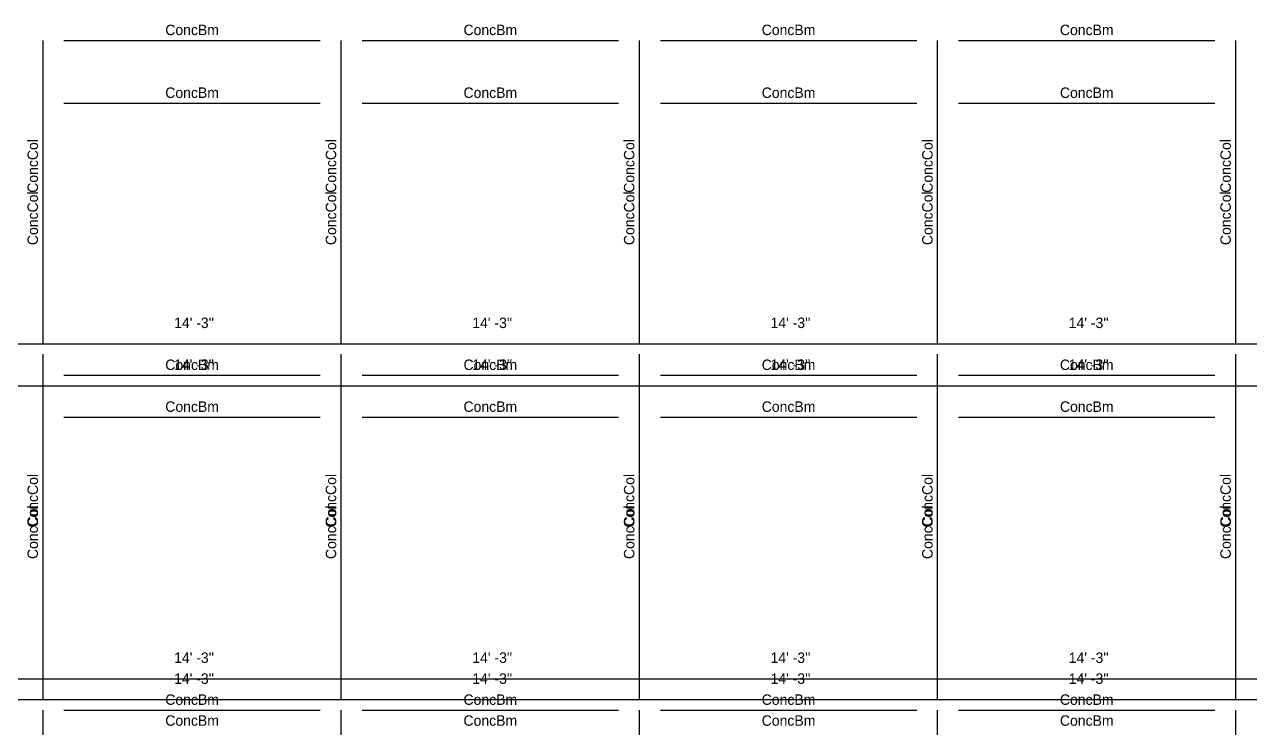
# Model space of a CAD drawing. Extents: x -38 to 2998, y -195 to 11529.
# Drawn here: x 734 to 1437, y 181 to 585 of the extents above; entities that cross this region are included whole.
import ezdxf
from ezdxf.enums import TextEntityAlignment as Align

# ---------------------------------------------------------------- set-up
doc = ezdxf.new("R2010")
doc.units = 0
doc.header["$MEASUREMENT"] = 0
doc.layers.get('0').update_dxf_attribs({"linetype": 'CONTINUOUS'})
for name, color, linetype in [('CENTERLINES', 7, 'CONTINUOUS'), ('DIMENSIONS', 4, 'CONTINUOUS'), ('TEXT', 5, 'CONTINUOUS')]:
    doc.layers.add(name, color=color, linetype=linetype)
doc.dimstyles.get("Standard").update_dxf_attribs({"dimtxt": 0.18, "dimasz": 0.18, "dimexe": 0.18, "dimexo": 0.0625, "dimgap": 0.09, "dimtad": 0, "dimtih": 1, "dimtoh": 1, "dimdec": 4, "dimzin": 0, "dimtxsty": 'STANDARD', "dimcen": 0.09, "dimazin": 3, "dimtfac": 1, "dimtdec": 4, "dimtofl": 0, "dimtmove": 0, "dimatfit": 3, "dimtolj": 1, "dimtzin": 0})

# ---------------------------------------------------------------- blocks, each defined once
blk = doc.blocks.new('*D1975')
at = {"color": 1, "linetype": 'BYBLOCK'}
for points in [[(578.73, 214.77), (577.67, 213.71), (570.25, 206.29), (569.19, 205.23)], [(749.73, 214.77), (748.67, 213.71), (741.25, 206.29), (740.19, 205.23)]]:
    blk.add_solid(points, dxfattribs=at)
at = {"layer": 'DIMENSIONS', "color": 9, "linetype": 'BYBLOCK'}
for p, q in [((573.96, 210), (573.96, 228)), ((744.96, 210), (744.96, 228))]:
    blk.add_line(p, q, dxfattribs=at)
at = {"layer": 'DIMENSIONS', "color": 0, "linetype": 'BYBLOCK'}
blk.add_line((573.96, 210), (744.96, 210), dxfattribs=at)
at = {"layer": 'DIMENSIONS', "color": 0, "linetype": 'BYBLOCK', "insert": (659.46, 222), "char_height": 6, "attachment_point": 5}
blk.add_mtext("\\A1; 14' -3''", dxfattribs=at)
blk = doc.blocks.new('*D1976')
at = {"color": 1, "linetype": 'BYBLOCK'}
for points in [[(749.73, 214.77), (748.67, 213.71), (741.25, 206.29), (740.19, 205.23)], [(920.73, 214.77), (919.67, 213.71), (912.25, 206.29), (911.19, 205.23)]]:
    blk.add_solid(points, dxfattribs=at)
at = {"layer": 'DIMENSIONS', "color": 9, "linetype": 'BYBLOCK'}
for p, q in [((744.96, 210), (744.96, 228)), ((915.96, 210), (915.96, 228))]:
    blk.add_line(p, q, dxfattribs=at)
at = {"layer": 'DIMENSIONS', "color": 0, "linetype": 'BYBLOCK'}
blk.add_line((744.96, 210), (915.96, 210), dxfattribs=at)
at = {"layer": 'DIMENSIONS', "color": 0, "linetype": 'BYBLOCK', "insert": (830.46, 222), "char_height": 6, "attachment_point": 5}
blk.add_mtext("\\A1; 14' -3''", dxfattribs=at)
blk = doc.blocks.new('*D1977')
at = {"color": 1, "linetype": 'BYBLOCK'}
for points in [[(920.73, 214.77), (919.67, 213.71), (912.25, 206.29), (911.19, 205.23)], [(1091.73, 214.77), (1090.67, 213.71), (1083.25, 206.29), (1082.19, 205.23)]]:
    blk.add_solid(points, dxfattribs=at)
at = {"layer": 'DIMENSIONS', "color": 9, "linetype": 'BYBLOCK'}
for p, q in [((915.96, 210), (915.96, 228)), ((1086.96, 210), (1086.96, 228))]:
    blk.add_line(p, q, dxfattribs=at)
at = {"layer": 'DIMENSIONS', "color": 0, "linetype": 'BYBLOCK'}
blk.add_line((915.96, 210), (1086.96, 210), dxfattribs=at)
at = {"layer": 'DIMENSIONS', "color": 0, "linetype": 'BYBLOCK', "insert": (1001.46, 222), "char_height": 6, "attachment_point": 5}
blk.add_mtext("\\A1; 14' -3''", dxfattribs=at)
blk = doc.blocks.new('*D1978')
at = {"color": 1, "linetype": 'BYBLOCK'}
for points in [[(1091.73, 214.77), (1090.67, 213.71), (1083.25, 206.29), (1082.19, 205.23)], [(1262.73, 214.77), (1261.67, 213.71), (1254.25, 206.29), (1253.19, 205.23)]]:
    blk.add_solid(points, dxfattribs=at)
at = {"layer": 'DIMENSIONS', "color": 9, "linetype": 'BYBLOCK'}
for p, q in [((1086.96, 210), (1086.96, 228)), ((1257.96, 210), (1257.96, 228))]:
    blk.add_line(p, q, dxfattribs=at)
at = {"layer": 'DIMENSIONS', "color": 0, "linetype": 'BYBLOCK'}
blk.add_line((1086.96, 210), (1257.96, 210), dxfattribs=at)
at = {"layer": 'DIMENSIONS', "color": 0, "linetype": 'BYBLOCK', "insert": (1172.46, 222), "char_height": 6, "attachment_point": 5}
blk.add_mtext("\\A1; 14' -3''", dxfattribs=at)
blk = doc.blocks.new('*D1979')
at = {"color": 1, "linetype": 'BYBLOCK'}
for points in [[(1262.73, 214.77), (1261.67, 213.71), (1254.25, 206.29), (1253.19, 205.23)], [(1433.73, 214.77), (1432.67, 213.71), (1425.25, 206.29), (1424.19, 205.23)]]:
    blk.add_solid(points, dxfattribs=at)
at = {"layer": 'DIMENSIONS', "color": 9, "linetype": 'BYBLOCK'}
for p, q in [((1257.96, 210), (1257.96, 228)), ((1428.96, 210), (1428.96, 228))]:
    blk.add_line(p, q, dxfattribs=at)
at = {"layer": 'DIMENSIONS', "color": 0, "linetype": 'BYBLOCK'}
blk.add_line((1257.96, 210), (1428.96, 210), dxfattribs=at)
at = {"layer": 'DIMENSIONS', "color": 0, "linetype": 'BYBLOCK', "insert": (1343.46, 222), "char_height": 6, "attachment_point": 5}
blk.add_mtext("\\A1; 14' -3''", dxfattribs=at)
blk = doc.blocks.new('*D1980')
at = {"color": 1, "linetype": 'BYBLOCK'}
for points in [[(1433.73, 214.77), (1432.67, 213.71), (1425.25, 206.29), (1424.19, 205.23)], [(1604.73, 214.77), (1603.67, 213.71), (1596.25, 206.29), (1595.19, 205.23)]]:
    blk.add_solid(points, dxfattribs=at)
at = {"layer": 'DIMENSIONS', "color": 9, "linetype": 'BYBLOCK'}
for p, q in [((1428.96, 210), (1428.96, 228)), ((1599.96, 210), (1599.96, 228))]:
    blk.add_line(p, q, dxfattribs=at)
at = {"layer": 'DIMENSIONS', "color": 0, "linetype": 'BYBLOCK'}
blk.add_line((1428.96, 210), (1599.96, 210), dxfattribs=at)
at = {"layer": 'DIMENSIONS', "color": 0, "linetype": 'BYBLOCK', "insert": (1514.46, 222), "char_height": 6, "attachment_point": 5}
blk.add_mtext("\\A1; 14' -3''", dxfattribs=at)
blk = doc.blocks.new('*D1996')
at = {"color": 1, "linetype": 'BYBLOCK'}
for points in [[(578.73, 406.77), (577.67, 405.71), (570.25, 398.29), (569.19, 397.23)], [(749.73, 406.77), (748.67, 405.71), (741.25, 398.29), (740.19, 397.23)]]:
    blk.add_solid(points, dxfattribs=at)
at = {"layer": 'DIMENSIONS', "color": 9, "linetype": 'BYBLOCK'}
for p, q in [((573.96, 402), (573.96, 420)), ((744.96, 402), (744.96, 420))]:
    blk.add_line(p, q, dxfattribs=at)
at = {"layer": 'DIMENSIONS', "color": 0, "linetype": 'BYBLOCK'}
blk.add_line((573.96, 402), (744.96, 402), dxfattribs=at)
at = {"layer": 'DIMENSIONS', "color": 0, "linetype": 'BYBLOCK', "insert": (659.46, 414), "char_height": 6, "attachment_point": 5}
blk.add_mtext("\\A1; 14' -3''", dxfattribs=at)
blk = doc.blocks.new('*D1997')
at = {"color": 1, "linetype": 'BYBLOCK'}
for points in [[(749.73, 406.77), (748.67, 405.71), (741.25, 398.29), (740.19, 397.23)], [(920.73, 406.77), (919.67, 405.71), (912.25, 398.29), (911.19, 397.23)]]:
    blk.add_solid(points, dxfattribs=at)
at = {"layer": 'DIMENSIONS', "color": 9, "linetype": 'BYBLOCK'}
for p, q in [((744.96, 402), (744.96, 420)), ((915.96, 402), (915.96, 420))]:
    blk.add_line(p, q, dxfattribs=at)
at = {"layer": 'DIMENSIONS', "color": 0, "linetype": 'BYBLOCK'}
blk.add_line((744.96, 402), (915.96, 402), dxfattribs=at)
at = {"layer": 'DIMENSIONS', "color": 0, "linetype": 'BYBLOCK', "insert": (830.46, 414), "char_height": 6, "attachment_point": 5}
blk.add_mtext("\\A1; 14' -3''", dxfattribs=at)
blk = doc.blocks.new('*D1998')
at = {"color": 1, "linetype": 'BYBLOCK'}
for points in [[(920.73, 406.77), (919.67, 405.71), (912.25, 398.29), (911.19, 397.23)], [(1091.73, 406.77), (1090.67, 405.71), (1083.25, 398.29), (1082.19, 397.23)]]:
    blk.add_solid(points, dxfattribs=at)
at = {"layer": 'DIMENSIONS', "color": 9, "linetype": 'BYBLOCK'}
for p, q in [((915.96, 402), (915.96, 420)), ((1086.96, 402), (1086.96, 420))]:
    blk.add_line(p, q, dxfattribs=at)
at = {"layer": 'DIMENSIONS', "color": 0, "linetype": 'BYBLOCK'}
blk.add_line((915.96, 402), (1086.96, 402), dxfattribs=at)
at = {"layer": 'DIMENSIONS', "color": 0, "linetype": 'BYBLOCK', "insert": (1001.46, 414), "char_height": 6, "attachment_point": 5}
blk.add_mtext("\\A1; 14' -3''", dxfattribs=at)
blk = doc.blocks.new('*D1999')
at = {"color": 1, "linetype": 'BYBLOCK'}
for points in [[(1091.73, 406.77), (1090.67, 405.71), (1083.25, 398.29), (1082.19, 397.23)], [(1262.73, 406.77), (1261.67, 405.71), (1254.25, 398.29), (1253.19, 397.23)]]:
    blk.add_solid(points, dxfattribs=at)
at = {"layer": 'DIMENSIONS', "color": 9, "linetype": 'BYBLOCK'}
for p, q in [((1086.96, 402), (1086.96, 420)), ((1257.96, 402), (1257.96, 420))]:
    blk.add_line(p, q, dxfattribs=at)
at = {"layer": 'DIMENSIONS', "color": 0, "linetype": 'BYBLOCK'}
blk.add_line((1086.96, 402), (1257.96, 402), dxfattribs=at)
at = {"layer": 'DIMENSIONS', "color": 0, "linetype": 'BYBLOCK', "insert": (1172.46, 414), "char_height": 6, "attachment_point": 5}
blk.add_mtext("\\A1; 14' -3''", dxfattribs=at)
blk = doc.blocks.new('*D2000')
at = {"color": 1, "linetype": 'BYBLOCK'}
for points in [[(1262.73, 406.77), (1261.67, 405.71), (1254.25, 398.29), (1253.19, 397.23)], [(1433.73, 406.77), (1432.67, 405.71), (1425.25, 398.29), (1424.19, 397.23)]]:
    blk.add_solid(points, dxfattribs=at)
at = {"layer": 'DIMENSIONS', "color": 9, "linetype": 'BYBLOCK'}
for p, q in [((1257.96, 402), (1257.96, 420)), ((1428.96, 402), (1428.96, 420))]:
    blk.add_line(p, q, dxfattribs=at)
at = {"layer": 'DIMENSIONS', "color": 0, "linetype": 'BYBLOCK'}
blk.add_line((1257.96, 402), (1428.96, 402), dxfattribs=at)
at = {"layer": 'DIMENSIONS', "color": 0, "linetype": 'BYBLOCK', "insert": (1343.46, 414), "char_height": 6, "attachment_point": 5}
blk.add_mtext("\\A1; 14' -3''", dxfattribs=at)
blk = doc.blocks.new('*D2001')
at = {"color": 1, "linetype": 'BYBLOCK'}
for points in [[(1433.73, 406.77), (1432.67, 405.71), (1425.25, 398.29), (1424.19, 397.23)], [(1604.73, 406.77), (1603.67, 405.71), (1596.25, 398.29), (1595.19, 397.23)]]:
    blk.add_solid(points, dxfattribs=at)
at = {"layer": 'DIMENSIONS', "color": 9, "linetype": 'BYBLOCK'}
for p, q in [((1428.96, 402), (1428.96, 420)), ((1599.96, 402), (1599.96, 420))]:
    blk.add_line(p, q, dxfattribs=at)
at = {"layer": 'DIMENSIONS', "color": 0, "linetype": 'BYBLOCK'}
blk.add_line((1428.96, 402), (1599.96, 402), dxfattribs=at)
at = {"layer": 'DIMENSIONS', "color": 0, "linetype": 'BYBLOCK', "insert": (1514.46, 414), "char_height": 6, "attachment_point": 5}
blk.add_mtext("\\A1; 14' -3''", dxfattribs=at)
blk = doc.blocks.new('*D2445')
at = {"color": 1, "linetype": 'BYBLOCK'}
for points in [[(578.73, 202.77), (577.67, 201.71), (570.25, 194.29), (569.19, 193.23)], [(749.73, 202.77), (748.67, 201.71), (741.25, 194.29), (740.19, 193.23)]]:
    blk.add_solid(points, dxfattribs=at)
at = {"layer": 'DIMENSIONS', "color": 9, "linetype": 'BYBLOCK'}
for p, q in [((573.96, 198), (573.96, 216)), ((744.96, 198), (744.96, 216))]:
    blk.add_line(p, q, dxfattribs=at)
at = {"layer": 'DIMENSIONS', "color": 0, "linetype": 'BYBLOCK'}
blk.add_line((573.96, 198), (744.96, 198), dxfattribs=at)
at = {"layer": 'DIMENSIONS', "color": 0, "linetype": 'BYBLOCK', "insert": (659.46, 210), "char_height": 6, "attachment_point": 5}
blk.add_mtext("\\A1; 14' -3''", dxfattribs=at)
blk = doc.blocks.new('*D2446')
at = {"color": 1, "linetype": 'BYBLOCK'}
for points in [[(749.73, 202.77), (748.67, 201.71), (741.25, 194.29), (740.19, 193.23)], [(920.73, 202.77), (919.67, 201.71), (912.25, 194.29), (911.19, 193.23)]]:
    blk.add_solid(points, dxfattribs=at)
at = {"layer": 'DIMENSIONS', "color": 9, "linetype": 'BYBLOCK'}
for p, q in [((744.96, 198), (744.96, 216)), ((915.96, 198), (915.96, 216))]:
    blk.add_line(p, q, dxfattribs=at)
at = {"layer": 'DIMENSIONS', "color": 0, "linetype": 'BYBLOCK'}
blk.add_line((744.96, 198), (915.96, 198), dxfattribs=at)
at = {"layer": 'DIMENSIONS', "color": 0, "linetype": 'BYBLOCK', "insert": (830.46, 210), "char_height": 6, "attachment_point": 5}
blk.add_mtext("\\A1; 14' -3''", dxfattribs=at)
blk = doc.blocks.new('*D2447')
at = {"color": 1, "linetype": 'BYBLOCK'}
for points in [[(920.73, 202.77), (919.67, 201.71), (912.25, 194.29), (911.19, 193.23)], [(1091.73, 202.77), (1090.67, 201.71), (1083.25, 194.29), (1082.19, 193.23)]]:
    blk.add_solid(points, dxfattribs=at)
at = {"layer": 'DIMENSIONS', "color": 9, "linetype": 'BYBLOCK'}
for p, q in [((915.96, 198), (915.96, 216)), ((1086.96, 198), (1086.96, 216))]:
    blk.add_line(p, q, dxfattribs=at)
at = {"layer": 'DIMENSIONS', "color": 0, "linetype": 'BYBLOCK'}
blk.add_line((915.96, 198), (1086.96, 198), dxfattribs=at)
at = {"layer": 'DIMENSIONS', "color": 0, "linetype": 'BYBLOCK', "insert": (1001.46, 210), "char_height": 6, "attachment_point": 5}
blk.add_mtext("\\A1; 14' -3''", dxfattribs=at)
blk = doc.blocks.new('*D2448')
at = {"color": 1, "linetype": 'BYBLOCK'}
for points in [[(1091.73, 202.77), (1090.67, 201.71), (1083.25, 194.29), (1082.19, 193.23)], [(1262.73, 202.77), (1261.67, 201.71), (1254.25, 194.29), (1253.19, 193.23)]]:
    blk.add_solid(points, dxfattribs=at)
at = {"layer": 'DIMENSIONS', "color": 9, "linetype": 'BYBLOCK'}
for p, q in [((1086.96, 198), (1086.96, 216)), ((1257.96, 198), (1257.96, 216))]:
    blk.add_line(p, q, dxfattribs=at)
at = {"layer": 'DIMENSIONS', "color": 0, "linetype": 'BYBLOCK'}
blk.add_line((1086.96, 198), (1257.96, 198), dxfattribs=at)
at = {"layer": 'DIMENSIONS', "color": 0, "linetype": 'BYBLOCK', "insert": (1172.46, 210), "char_height": 6, "attachment_point": 5}
blk.add_mtext("\\A1; 14' -3''", dxfattribs=at)
blk = doc.blocks.new('*D2449')
at = {"color": 1, "linetype": 'BYBLOCK'}
for points in [[(1262.73, 202.77), (1261.67, 201.71), (1254.25, 194.29), (1253.19, 193.23)], [(1433.73, 202.77), (1432.67, 201.71), (1425.25, 194.29), (1424.19, 193.23)]]:
    blk.add_solid(points, dxfattribs=at)
at = {"layer": 'DIMENSIONS', "color": 9, "linetype": 'BYBLOCK'}
for p, q in [((1257.96, 198), (1257.96, 216)), ((1428.96, 198), (1428.96, 216))]:
    blk.add_line(p, q, dxfattribs=at)
at = {"layer": 'DIMENSIONS', "color": 0, "linetype": 'BYBLOCK'}
blk.add_line((1257.96, 198), (1428.96, 198), dxfattribs=at)
at = {"layer": 'DIMENSIONS', "color": 0, "linetype": 'BYBLOCK', "insert": (1343.46, 210), "char_height": 6, "attachment_point": 5}
blk.add_mtext("\\A1; 14' -3''", dxfattribs=at)
blk = doc.blocks.new('*D2450')
at = {"color": 1, "linetype": 'BYBLOCK'}
for points in [[(1433.73, 202.77), (1432.67, 201.71), (1425.25, 194.29), (1424.19, 193.23)], [(1604.73, 202.77), (1603.67, 201.71), (1596.25, 194.29), (1595.19, 193.23)]]:
    blk.add_solid(points, dxfattribs=at)
at = {"layer": 'DIMENSIONS', "color": 9, "linetype": 'BYBLOCK'}
for p, q in [((1428.96, 198), (1428.96, 216)), ((1599.96, 198), (1599.96, 216))]:
    blk.add_line(p, q, dxfattribs=at)
at = {"layer": 'DIMENSIONS', "color": 0, "linetype": 'BYBLOCK'}
blk.add_line((1428.96, 198), (1599.96, 198), dxfattribs=at)
at = {"layer": 'DIMENSIONS', "color": 0, "linetype": 'BYBLOCK', "insert": (1514.46, 210), "char_height": 6, "attachment_point": 5}
blk.add_mtext("\\A1; 14' -3''", dxfattribs=at)
blk = doc.blocks.new('*D2466')
at = {"color": 1, "linetype": 'BYBLOCK'}
for points in [[(578.73, 382.77), (577.67, 381.71), (570.25, 374.29), (569.19, 373.23)], [(749.73, 382.77), (748.67, 381.71), (741.25, 374.29), (740.19, 373.23)]]:
    blk.add_solid(points, dxfattribs=at)
at = {"layer": 'DIMENSIONS', "color": 9, "linetype": 'BYBLOCK'}
for p, q in [((573.96, 378), (573.96, 396)), ((744.96, 378), (744.96, 396))]:
    blk.add_line(p, q, dxfattribs=at)
at = {"layer": 'DIMENSIONS', "color": 0, "linetype": 'BYBLOCK'}
blk.add_line((573.96, 378), (744.96, 378), dxfattribs=at)
at = {"layer": 'DIMENSIONS', "color": 0, "linetype": 'BYBLOCK', "insert": (659.46, 390), "char_height": 6, "attachment_point": 5}
blk.add_mtext("\\A1; 14' -3''", dxfattribs=at)
blk = doc.blocks.new('*D2467')
at = {"color": 1, "linetype": 'BYBLOCK'}
for points in [[(749.73, 382.77), (748.67, 381.71), (741.25, 374.29), (740.19, 373.23)], [(920.73, 382.77), (919.67, 381.71), (912.25, 374.29), (911.19, 373.23)]]:
    blk.add_solid(points, dxfattribs=at)
at = {"layer": 'DIMENSIONS', "color": 9, "linetype": 'BYBLOCK'}
for p, q in [((744.96, 378), (744.96, 396)), ((915.96, 378), (915.96, 396))]:
    blk.add_line(p, q, dxfattribs=at)
at = {"layer": 'DIMENSIONS', "color": 0, "linetype": 'BYBLOCK'}
blk.add_line((744.96, 378), (915.96, 378), dxfattribs=at)
at = {"layer": 'DIMENSIONS', "color": 0, "linetype": 'BYBLOCK', "insert": (830.46, 390), "char_height": 6, "attachment_point": 5}
blk.add_mtext("\\A1; 14' -3''", dxfattribs=at)
blk = doc.blocks.new('*D2468')
at = {"color": 1, "linetype": 'BYBLOCK'}
for points in [[(920.73, 382.77), (919.67, 381.71), (912.25, 374.29), (911.19, 373.23)], [(1091.73, 382.77), (1090.67, 381.71), (1083.25, 374.29), (1082.19, 373.23)]]:
    blk.add_solid(points, dxfattribs=at)
at = {"layer": 'DIMENSIONS', "color": 9, "linetype": 'BYBLOCK'}
for p, q in [((915.96, 378), (915.96, 396)), ((1086.96, 378), (1086.96, 396))]:
    blk.add_line(p, q, dxfattribs=at)
at = {"layer": 'DIMENSIONS', "color": 0, "linetype": 'BYBLOCK'}
blk.add_line((915.96, 378), (1086.96, 378), dxfattribs=at)
at = {"layer": 'DIMENSIONS', "color": 0, "linetype": 'BYBLOCK', "insert": (1001.46, 390), "char_height": 6, "attachment_point": 5}
blk.add_mtext("\\A1; 14' -3''", dxfattribs=at)
blk = doc.blocks.new('*D2469')
at = {"color": 1, "linetype": 'BYBLOCK'}
for points in [[(1091.73, 382.77), (1090.67, 381.71), (1083.25, 374.29), (1082.19, 373.23)], [(1262.73, 382.77), (1261.67, 381.71), (1254.25, 374.29), (1253.19, 373.23)]]:
    blk.add_solid(points, dxfattribs=at)
at = {"layer": 'DIMENSIONS', "color": 9, "linetype": 'BYBLOCK'}
for p, q in [((1086.96, 378), (1086.96, 396)), ((1257.96, 378), (1257.96, 396))]:
    blk.add_line(p, q, dxfattribs=at)
at = {"layer": 'DIMENSIONS', "color": 0, "linetype": 'BYBLOCK'}
blk.add_line((1086.96, 378), (1257.96, 378), dxfattribs=at)
at = {"layer": 'DIMENSIONS', "color": 0, "linetype": 'BYBLOCK', "insert": (1172.46, 390), "char_height": 6, "attachment_point": 5}
blk.add_mtext("\\A1; 14' -3''", dxfattribs=at)
blk = doc.blocks.new('*D2470')
at = {"color": 1, "linetype": 'BYBLOCK'}
for points in [[(1262.73, 382.77), (1261.67, 381.71), (1254.25, 374.29), (1253.19, 373.23)], [(1433.73, 382.77), (1432.67, 381.71), (1425.25, 374.29), (1424.19, 373.23)]]:
    blk.add_solid(points, dxfattribs=at)
at = {"layer": 'DIMENSIONS', "color": 9, "linetype": 'BYBLOCK'}
for p, q in [((1257.96, 378), (1257.96, 396)), ((1428.96, 378), (1428.96, 396))]:
    blk.add_line(p, q, dxfattribs=at)
at = {"layer": 'DIMENSIONS', "color": 0, "linetype": 'BYBLOCK'}
blk.add_line((1257.96, 378), (1428.96, 378), dxfattribs=at)
at = {"layer": 'DIMENSIONS', "color": 0, "linetype": 'BYBLOCK', "insert": (1343.46, 390), "char_height": 6, "attachment_point": 5}
blk.add_mtext("\\A1; 14' -3''", dxfattribs=at)
blk = doc.blocks.new('*D2471')
at = {"color": 1, "linetype": 'BYBLOCK'}
for points in [[(1433.73, 382.77), (1432.67, 381.71), (1425.25, 374.29), (1424.19, 373.23)], [(1604.73, 382.77), (1603.67, 381.71), (1596.25, 374.29), (1595.19, 373.23)]]:
    blk.add_solid(points, dxfattribs=at)
at = {"layer": 'DIMENSIONS', "color": 9, "linetype": 'BYBLOCK'}
for p, q in [((1428.96, 378), (1428.96, 396)), ((1599.96, 378), (1599.96, 396))]:
    blk.add_line(p, q, dxfattribs=at)
at = {"layer": 'DIMENSIONS', "color": 0, "linetype": 'BYBLOCK'}
blk.add_line((1428.96, 378), (1599.96, 378), dxfattribs=at)
at = {"layer": 'DIMENSIONS', "color": 0, "linetype": 'BYBLOCK', "insert": (1514.46, 390), "char_height": 6, "attachment_point": 5}
blk.add_mtext("\\A1; 14' -3''", dxfattribs=at)
blk = doc.blocks.new('*D2915')
at = {"color": 1, "linetype": 'BYBLOCK'}
for points in [[(578.73, 202.77), (577.67, 201.71), (570.25, 194.29), (569.19, 193.23)], [(749.73, 202.77), (748.67, 201.71), (741.25, 194.29), (740.19, 193.23)]]:
    blk.add_solid(points, dxfattribs=at)
at = {"layer": 'DIMENSIONS', "color": 9, "linetype": 'BYBLOCK'}
for p, q in [((573.96, 198), (573.96, 216)), ((744.96, 198), (744.96, 216))]:
    blk.add_line(p, q, dxfattribs=at)
at = {"layer": 'DIMENSIONS', "color": 0, "linetype": 'BYBLOCK'}
blk.add_line((573.96, 198), (744.96, 198), dxfattribs=at)
at = {"layer": 'DIMENSIONS', "color": 0, "linetype": 'BYBLOCK', "insert": (659.46, 210), "char_height": 6, "attachment_point": 5}
blk.add_mtext("\\A1; 14' -3''", dxfattribs=at)
blk = doc.blocks.new('*D2916')
at = {"color": 1, "linetype": 'BYBLOCK'}
for points in [[(749.73, 202.77), (748.67, 201.71), (741.25, 194.29), (740.19, 193.23)], [(920.73, 202.77), (919.67, 201.71), (912.25, 194.29), (911.19, 193.23)]]:
    blk.add_solid(points, dxfattribs=at)
at = {"layer": 'DIMENSIONS', "color": 9, "linetype": 'BYBLOCK'}
for p, q in [((744.96, 198), (744.96, 216)), ((915.96, 198), (915.96, 216))]:
    blk.add_line(p, q, dxfattribs=at)
at = {"layer": 'DIMENSIONS', "color": 0, "linetype": 'BYBLOCK'}
blk.add_line((744.96, 198), (915.96, 198), dxfattribs=at)
at = {"layer": 'DIMENSIONS', "color": 0, "linetype": 'BYBLOCK', "insert": (830.46, 210), "char_height": 6, "attachment_point": 5}
blk.add_mtext("\\A1; 14' -3''", dxfattribs=at)
blk = doc.blocks.new('*D2917')
at = {"color": 1, "linetype": 'BYBLOCK'}
for points in [[(920.73, 202.77), (919.67, 201.71), (912.25, 194.29), (911.19, 193.23)], [(1091.73, 202.77), (1090.67, 201.71), (1083.25, 194.29), (1082.19, 193.23)]]:
    blk.add_solid(points, dxfattribs=at)
at = {"layer": 'DIMENSIONS', "color": 9, "linetype": 'BYBLOCK'}
for p, q in [((915.96, 198), (915.96, 216)), ((1086.96, 198), (1086.96, 216))]:
    blk.add_line(p, q, dxfattribs=at)
at = {"layer": 'DIMENSIONS', "color": 0, "linetype": 'BYBLOCK'}
blk.add_line((915.96, 198), (1086.96, 198), dxfattribs=at)
at = {"layer": 'DIMENSIONS', "color": 0, "linetype": 'BYBLOCK', "insert": (1001.46, 210), "char_height": 6, "attachment_point": 5}
blk.add_mtext("\\A1; 14' -3''", dxfattribs=at)
blk = doc.blocks.new('*D2918')
at = {"color": 1, "linetype": 'BYBLOCK'}
for points in [[(1091.73, 202.77), (1090.67, 201.71), (1083.25, 194.29), (1082.19, 193.23)], [(1262.73, 202.77), (1261.67, 201.71), (1254.25, 194.29), (1253.19, 193.23)]]:
    blk.add_solid(points, dxfattribs=at)
at = {"layer": 'DIMENSIONS', "color": 9, "linetype": 'BYBLOCK'}
for p, q in [((1086.96, 198), (1086.96, 216)), ((1257.96, 198), (1257.96, 216))]:
    blk.add_line(p, q, dxfattribs=at)
at = {"layer": 'DIMENSIONS', "color": 0, "linetype": 'BYBLOCK'}
blk.add_line((1086.96, 198), (1257.96, 198), dxfattribs=at)
at = {"layer": 'DIMENSIONS', "color": 0, "linetype": 'BYBLOCK', "insert": (1172.46, 210), "char_height": 6, "attachment_point": 5}
blk.add_mtext("\\A1; 14' -3''", dxfattribs=at)
blk = doc.blocks.new('*D2919')
at = {"color": 1, "linetype": 'BYBLOCK'}
for points in [[(1262.73, 202.77), (1261.67, 201.71), (1254.25, 194.29), (1253.19, 193.23)], [(1433.73, 202.77), (1432.67, 201.71), (1425.25, 194.29), (1424.19, 193.23)]]:
    blk.add_solid(points, dxfattribs=at)
at = {"layer": 'DIMENSIONS', "color": 9, "linetype": 'BYBLOCK'}
for p, q in [((1257.96, 198), (1257.96, 216)), ((1428.96, 198), (1428.96, 216))]:
    blk.add_line(p, q, dxfattribs=at)
at = {"layer": 'DIMENSIONS', "color": 0, "linetype": 'BYBLOCK'}
blk.add_line((1257.96, 198), (1428.96, 198), dxfattribs=at)
at = {"layer": 'DIMENSIONS', "color": 0, "linetype": 'BYBLOCK', "insert": (1343.46, 210), "char_height": 6, "attachment_point": 5}
blk.add_mtext("\\A1; 14' -3''", dxfattribs=at)
blk = doc.blocks.new('*D2920')
at = {"color": 1, "linetype": 'BYBLOCK'}
for points in [[(1433.73, 202.77), (1432.67, 201.71), (1425.25, 194.29), (1424.19, 193.23)], [(1604.73, 202.77), (1603.67, 201.71), (1596.25, 194.29), (1595.19, 193.23)]]:
    blk.add_solid(points, dxfattribs=at)
at = {"layer": 'DIMENSIONS', "color": 9, "linetype": 'BYBLOCK'}
for p, q in [((1428.96, 198), (1428.96, 216)), ((1599.96, 198), (1599.96, 216))]:
    blk.add_line(p, q, dxfattribs=at)
at = {"layer": 'DIMENSIONS', "color": 0, "linetype": 'BYBLOCK'}
blk.add_line((1428.96, 198), (1599.96, 198), dxfattribs=at)
at = {"layer": 'DIMENSIONS', "color": 0, "linetype": 'BYBLOCK', "insert": (1514.46, 210), "char_height": 6, "attachment_point": 5}
blk.add_mtext("\\A1; 14' -3''", dxfattribs=at)
blk = doc.blocks.new('*D2936')
at = {"color": 1, "linetype": 'BYBLOCK'}
for points in [[(578.73, 382.77), (577.67, 381.71), (570.25, 374.29), (569.19, 373.23)], [(749.73, 382.77), (748.67, 381.71), (741.25, 374.29), (740.19, 373.23)]]:
    blk.add_solid(points, dxfattribs=at)
at = {"layer": 'DIMENSIONS', "color": 9, "linetype": 'BYBLOCK'}
for p, q in [((573.96, 378), (573.96, 396)), ((744.96, 378), (744.96, 396))]:
    blk.add_line(p, q, dxfattribs=at)
at = {"layer": 'DIMENSIONS', "color": 0, "linetype": 'BYBLOCK'}
blk.add_line((573.96, 378), (744.96, 378), dxfattribs=at)
at = {"layer": 'DIMENSIONS', "color": 0, "linetype": 'BYBLOCK', "insert": (659.46, 390), "char_height": 6, "attachment_point": 5}
blk.add_mtext("\\A1; 14' -3''", dxfattribs=at)
blk = doc.blocks.new('*D2937')
at = {"color": 1, "linetype": 'BYBLOCK'}
for points in [[(749.73, 382.77), (748.67, 381.71), (741.25, 374.29), (740.19, 373.23)], [(920.73, 382.77), (919.67, 381.71), (912.25, 374.29), (911.19, 373.23)]]:
    blk.add_solid(points, dxfattribs=at)
at = {"layer": 'DIMENSIONS', "color": 9, "linetype": 'BYBLOCK'}
for p, q in [((744.96, 378), (744.96, 396)), ((915.96, 378), (915.96, 396))]:
    blk.add_line(p, q, dxfattribs=at)
at = {"layer": 'DIMENSIONS', "color": 0, "linetype": 'BYBLOCK'}
blk.add_line((744.96, 378), (915.96, 378), dxfattribs=at)
at = {"layer": 'DIMENSIONS', "color": 0, "linetype": 'BYBLOCK', "insert": (830.46, 390), "char_height": 6, "attachment_point": 5}
blk.add_mtext("\\A1; 14' -3''", dxfattribs=at)
blk = doc.blocks.new('*D2938')
at = {"color": 1, "linetype": 'BYBLOCK'}
for points in [[(920.73, 382.77), (919.67, 381.71), (912.25, 374.29), (911.19, 373.23)], [(1091.73, 382.77), (1090.67, 381.71), (1083.25, 374.29), (1082.19, 373.23)]]:
    blk.add_solid(points, dxfattribs=at)
at = {"layer": 'DIMENSIONS', "color": 9, "linetype": 'BYBLOCK'}
for p, q in [((915.96, 378), (915.96, 396)), ((1086.96, 378), (1086.96, 396))]:
    blk.add_line(p, q, dxfattribs=at)
at = {"layer": 'DIMENSIONS', "color": 0, "linetype": 'BYBLOCK'}
blk.add_line((915.96, 378), (1086.96, 378), dxfattribs=at)
at = {"layer": 'DIMENSIONS', "color": 0, "linetype": 'BYBLOCK', "insert": (1001.46, 390), "char_height": 6, "attachment_point": 5}
blk.add_mtext("\\A1; 14' -3''", dxfattribs=at)
blk = doc.blocks.new('*D2939')
at = {"color": 1, "linetype": 'BYBLOCK'}
for points in [[(1091.73, 382.77), (1090.67, 381.71), (1083.25, 374.29), (1082.19, 373.23)], [(1262.73, 382.77), (1261.67, 381.71), (1254.25, 374.29), (1253.19, 373.23)]]:
    blk.add_solid(points, dxfattribs=at)
at = {"layer": 'DIMENSIONS', "color": 9, "linetype": 'BYBLOCK'}
for p, q in [((1086.96, 378), (1086.96, 396)), ((1257.96, 378), (1257.96, 396))]:
    blk.add_line(p, q, dxfattribs=at)
at = {"layer": 'DIMENSIONS', "color": 0, "linetype": 'BYBLOCK'}
blk.add_line((1086.96, 378), (1257.96, 378), dxfattribs=at)
at = {"layer": 'DIMENSIONS', "color": 0, "linetype": 'BYBLOCK', "insert": (1172.46, 390), "char_height": 6, "attachment_point": 5}
blk.add_mtext("\\A1; 14' -3''", dxfattribs=at)
blk = doc.blocks.new('*D2940')
at = {"color": 1, "linetype": 'BYBLOCK'}
for points in [[(1262.73, 382.77), (1261.67, 381.71), (1254.25, 374.29), (1253.19, 373.23)], [(1433.73, 382.77), (1432.67, 381.71), (1425.25, 374.29), (1424.19, 373.23)]]:
    blk.add_solid(points, dxfattribs=at)
at = {"layer": 'DIMENSIONS', "color": 9, "linetype": 'BYBLOCK'}
for p, q in [((1257.96, 378), (1257.96, 396)), ((1428.96, 378), (1428.96, 396))]:
    blk.add_line(p, q, dxfattribs=at)
at = {"layer": 'DIMENSIONS', "color": 0, "linetype": 'BYBLOCK'}
blk.add_line((1257.96, 378), (1428.96, 378), dxfattribs=at)
at = {"layer": 'DIMENSIONS', "color": 0, "linetype": 'BYBLOCK', "insert": (1343.46, 390), "char_height": 6, "attachment_point": 5}
blk.add_mtext("\\A1; 14' -3''", dxfattribs=at)
blk = doc.blocks.new('*D2941')
at = {"color": 1, "linetype": 'BYBLOCK'}
for points in [[(1433.73, 382.77), (1432.67, 381.71), (1425.25, 374.29), (1424.19, 373.23)], [(1604.73, 382.77), (1603.67, 381.71), (1596.25, 374.29), (1595.19, 373.23)]]:
    blk.add_solid(points, dxfattribs=at)
at = {"layer": 'DIMENSIONS', "color": 9, "linetype": 'BYBLOCK'}
for p, q in [((1428.96, 378), (1428.96, 396)), ((1599.96, 378), (1599.96, 396))]:
    blk.add_line(p, q, dxfattribs=at)
at = {"layer": 'DIMENSIONS', "color": 0, "linetype": 'BYBLOCK'}
blk.add_line((1428.96, 378), (1599.96, 378), dxfattribs=at)
at = {"layer": 'DIMENSIONS', "color": 0, "linetype": 'BYBLOCK', "insert": (1514.46, 390), "char_height": 6, "attachment_point": 5}
blk.add_mtext("\\A1; 14' -3''", dxfattribs=at)

msp = doc.modelspace()

# ---------------------------------------------------------------- linework, layer by layer
at = {"layer": 'CENTERLINES', "color": 0, "linetype": 'CONTINUOUS'}
for p, q in [((744.96, 432), (744.96, 576)), ((756.96, 576), (903.96, 576)), ((915.96, 432), (915.96, 576)), ((927.96, 576), (1074.96, 576)), ((1086.96, 432), (1086.96, 576)), ((1098.96, 576), (1245.96, 576)), ((1257.96, 432), (1257.96, 576)), ((1269.96, 576), (1416.96, 576)), ((1428.96, 432), (1428.96, 576)), ((744.96, 408), (744.96, 540)), ((744.96, 408), (744.96, 540)), ((756.96, 540), (903.96, 540)), ((756.96, 540), (903.96, 540)), ((915.96, 408), (915.96, 540)), ((915.96, 408), (915.96, 540)), ((927.96, 540), (1074.96, 540)), ((927.96, 540), (1074.96, 540)), ((1086.96, 408), (1086.96, 540)), ((1086.96, 408), (1086.96, 540)), ((1098.96, 540), (1245.96, 540)), ((1098.96, 540), (1245.96, 540)), ((1257.96, 408), (1257.96, 540)), ((1257.96, 408), (1257.96, 540)), ((1269.96, 540), (1416.96, 540)), ((1269.96, 540), (1416.96, 540)), ((1428.96, 408), (1428.96, 540)), ((1428.96, 408), (1428.96, 540)), ((744.96, 240), (744.96, 384)), ((756.96, 384), (903.96, 384)), ((915.96, 240), (915.96, 384)), ((927.96, 384), (1074.96, 384)), ((1086.96, 240), (1086.96, 384)), ((1098.96, 384), (1245.96, 384)), ((1257.96, 240), (1257.96, 384)), ((1269.96, 384), (1416.96, 384)), ((1428.96, 240), (1428.96, 384)), ((744.96, 228), (744.96, 360)), ((744.96, 228), (744.96, 360)), ((756.96, 360), (903.96, 360)), ((756.96, 360), (903.96, 360)), ((915.96, 228), (915.96, 360)), ((915.96, 228), (915.96, 360)), ((927.96, 360), (1074.96, 360)), ((927.96, 360), (1074.96, 360)), ((1086.96, 228), (1086.96, 360)), ((1086.96, 228), (1086.96, 360)), ((1098.96, 360), (1245.96, 360)), ((1098.96, 360), (1245.96, 360)), ((1257.96, 228), (1257.96, 360)), ((1257.96, 228), (1257.96, 360)), ((1269.96, 360), (1416.96, 360)), ((1269.96, 360), (1416.96, 360)), ((1428.96, 228), (1428.96, 360)), ((1428.96, 228), (1428.96, 360)), ((744.96, 48), (744.96, 192)), ((756.96, 192), (903.96, 192)), ((915.96, 48), (915.96, 192)), ((927.96, 192), (1074.96, 192)), ((1086.96, 48), (1086.96, 192)), ((1098.96, 192), (1245.96, 192)), ((1257.96, 48), (1257.96, 192)), ((1269.96, 192), (1416.96, 192)), ((1428.96, 48), (1428.96, 192))]:
    msp.add_line(p, q, dxfattribs=at)

# ---------------------------------------------------------------- texts
at = {"layer": 'TEXT', "color": 0}
for p in [(830.46, 582), (1001.46, 582), (1172.46, 582), (1343.46, 582), (830.46, 546), (830.46, 546), (1001.46, 546), (1001.46, 546), (1172.46, 546), (1172.46, 546), (1343.46, 546), (1343.46, 546), (830.46, 390), (1001.46, 390), (1172.46, 390), (1343.46, 390), (830.46, 366), (830.46, 366), (1001.46, 366), (1001.46, 366), (1172.46, 366), (1172.46, 366), (1343.46, 366), (1343.46, 366), (830.46, 198), (1001.46, 198), (1172.46, 198), (1343.46, 198), (830.46, 186), (830.46, 186), (1001.46, 186), (1001.46, 186), (1172.46, 186), (1172.46, 186), (1343.46, 186), (1343.46, 186)]:
    msp.add_text('ConcBm', height=6, dxfattribs=at).set_placement(p, align=Align.MIDDLE)
for p in [(738.96, 504), (909.96, 504), (1080.96, 504), (1251.96, 504), (1422.96, 504), (738.96, 474), (738.96, 474), (909.96, 474), (909.96, 474), (1080.96, 474), (1080.96, 474), (1251.96, 474), (1251.96, 474), (1422.96, 474), (1422.96, 474), (738.96, 312), (909.96, 312), (1080.96, 312), (1251.96, 312), (1422.96, 312), (738.96, 294), (738.96, 294), (909.96, 294), (909.96, 294), (1080.96, 294), (1080.96, 294), (1251.96, 294), (1251.96, 294), (1422.96, 294), (1422.96, 294)]:
    msp.add_text('ConcCol', height=6, rotation=90, dxfattribs=at).set_placement(p, align=Align.MIDDLE)

# ---------------------------------------------------------------- dimensions: what is measured, and where the dimension line sits
at = {"layer": 'DIMENSIONS'}
for base, p1, p2, picture, middle in [((744.96, 402), (573.96, 390), (744.96, 390), '*D1996', (659.46, 390)), ((915.96, 402), (744.96, 390), (915.96, 390), '*D1997', (830.46, 390)), ((1086.96, 402), (915.96, 390), (1086.96, 390), '*D1998', (1001.46, 390)), ((1257.96, 402), (1086.96, 390), (1257.96, 390), '*D1999', (1172.46, 390)), ((1428.96, 402), (1257.96, 390), (1428.96, 390), '*D2000', (1343.46, 390)), ((1599.96, 402), (1428.96, 390), (1599.96, 390), '*D2001', (1514.46, 390)), ((744.96, 378), (573.96, 366), (744.96, 366), '*D2466', (659.46, 366)), ((744.96, 378), (573.96, 366), (744.96, 366), '*D2936', (659.46, 366)), ((915.96, 378), (744.96, 366), (915.96, 366), '*D2467', (830.46, 366)), ((915.96, 378), (744.96, 366), (915.96, 366), '*D2937', (830.46, 366)), ((1086.96, 378), (915.96, 366), (1086.96, 366), '*D2468', (1001.46, 366)), ((1086.96, 378), (915.96, 366), (1086.96, 366), '*D2938', (1001.46, 366)), ((1257.96, 378), (1086.96, 366), (1257.96, 366), '*D2469', (1172.46, 366)), ((1257.96, 378), (1086.96, 366), (1257.96, 366), '*D2939', (1172.46, 366)), ((1428.96, 378), (1257.96, 366), (1428.96, 366), '*D2470', (1343.46, 366)), ((1428.96, 378), (1257.96, 366), (1428.96, 366), '*D2940', (1343.46, 366)), ((1599.96, 378), (1428.96, 366), (1599.96, 366), '*D2471', (1514.46, 366)), ((1599.96, 378), (1428.96, 366), (1599.96, 366), '*D2941', (1514.46, 366)), ((744.96, 210), (573.96, 198), (744.96, 198), '*D1975', (659.46, 198)), ((915.96, 210), (744.96, 198), (915.96, 198), '*D1976', (830.46, 198)), ((1086.96, 210), (915.96, 198), (1086.96, 198), '*D1977', (1001.46, 198)), ((1257.96, 210), (1086.96, 198), (1257.96, 198), '*D1978', (1172.46, 198)), ((1428.96, 210), (1257.96, 198), (1428.96, 198), '*D1979', (1343.46, 198)), ((1599.96, 210), (1428.96, 198), (1599.96, 198), '*D1980', (1514.46, 198)), ((744.96, 198), (573.96, 186), (744.96, 186), '*D2445', (659.46, 186)), ((744.96, 198), (573.96, 186), (744.96, 186), '*D2915', (659.46, 186)), ((915.96, 198), (744.96, 186), (915.96, 186), '*D2446', (830.46, 186)), ((915.96, 198), (744.96, 186), (915.96, 186), '*D2916', (830.46, 186)), ((1086.96, 198), (915.96, 186), (1086.96, 186), '*D2447', (1001.46, 186)), ((1086.96, 198), (915.96, 186), (1086.96, 186), '*D2917', (1001.46, 186)), ((1257.96, 198), (1086.96, 186), (1257.96, 186), '*D2448', (1172.46, 186)), ((1257.96, 198), (1086.96, 186), (1257.96, 186), '*D2918', (1172.46, 186)), ((1428.96, 198), (1257.96, 186), (1428.96, 186), '*D2449', (1343.46, 186)), ((1428.96, 198), (1257.96, 186), (1428.96, 186), '*D2919', (1343.46, 186)), ((1599.96, 198), (1428.96, 186), (1599.96, 186), '*D2450', (1514.46, 186)), ((1599.96, 198), (1428.96, 186), (1599.96, 186), '*D2920', (1514.46, 186))]:
    dim = msp.add_linear_dim(base=base, p1=p1, p2=p2, dimstyle='STANDARD', dxfattribs=at)
    dim.commit()
    dim.dimension.update_dxf_attribs({"geometry": picture, "text_midpoint": middle})

doc.saveas('drawing.dxf')
